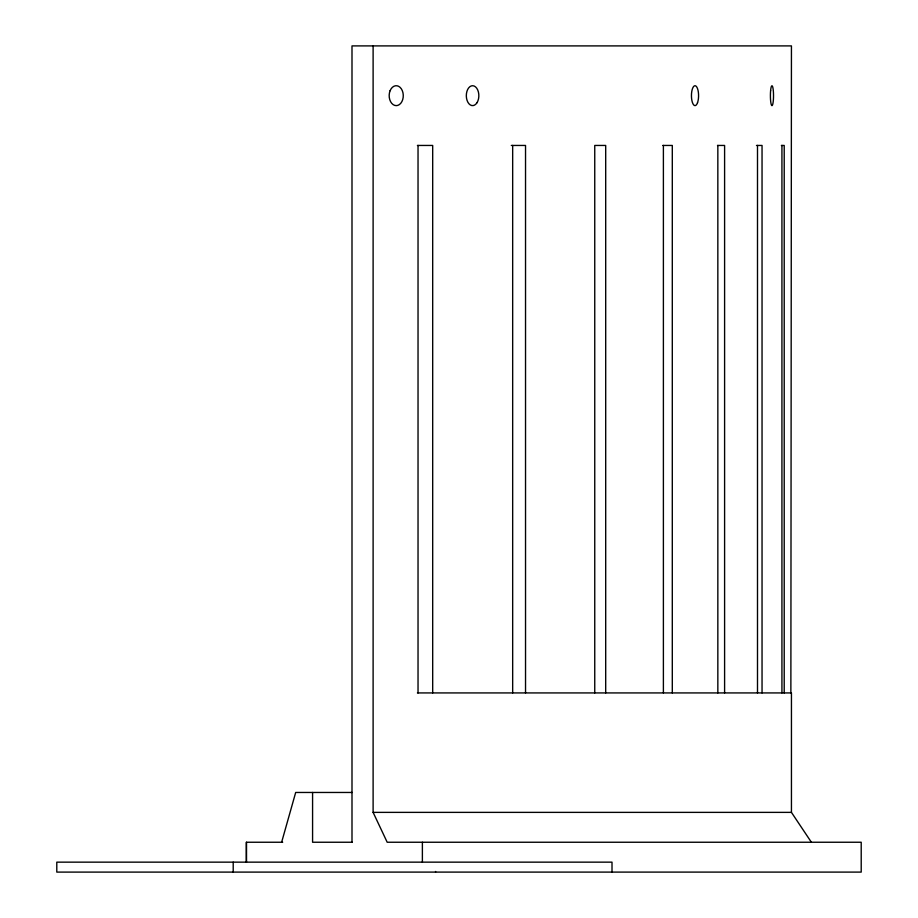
<?xml version="1.0" encoding="UTF-8"?>
<svg xmlns="http://www.w3.org/2000/svg" width="918" height="918" viewBox="0 0 918 918"><rect width="100%" height="100%" fill="white"/><g stroke="black" fill="none" stroke-linecap="round" stroke-linejoin="round"><path stroke-width="1.38" d="M246.414 842.242L246.414 862.151L246.414 842.242L282.687 842.242M281.631 842.242L295.688 792.463L352.179 792.463M417.415 145.446L432.688 145.446L432.688 692.929M511.303 145.446L525.532 145.446L525.532 692.929M662.739 145.446L672.297 145.446L672.297 692.929M717.497 145.446L724.6 145.446L724.6 692.929M756.478 145.446L762.043 145.446L762.043 692.929M781.379 145.446L784.213 145.446L784.213 692.929M417.415 692.929L791.442 692.929L791.442 812.373L811.374 842.242M373.11 45.9L373.11 812.373L791.442 812.373M352.179 842.242L312.579 842.242L312.579 792.463M373.11 812.373L387.189 842.242L861.21 842.242L861.21 872.1L56.79 872.1L56.79 862.151L612.008 862.151L612.008 872.1M790.868 692.929L791.442 45.9L351.996 45.9L351.996 842.242M781.929 145.446L781.929 692.929M757.499 145.446L757.499 692.929M717.842 145.446L717.842 692.929M663.393 145.446L663.393 692.929M605.696 692.929L605.696 145.446L594.749 145.446L594.749 692.929M512.669 145.446L512.669 692.929M435.58 871.48L435.58 872.1M422.383 842.242L422.383 862.151M418.034 145.446L418.034 692.929M233.206 862.151L233.206 872.1M770.615 90.687A9.949 1.561 90 0 0 771.958 105.627A9.949 1.561 90 0 0 773.312 90.698A9.949 1.561 90 0 0 770.615 90.687M697.531 102.713A9.949 3.569 -90 0 0 695.936 86.051A9.949 3.569 -90 0 0 691.564 98.249A9.949 3.569 -90 0 0 697.531 102.713M390.116 90.687A9.949 7.046 89.9 0 0 396.22 105.627A9.949 7.046 89.9 0 0 402.325 90.698A9.949 7.046 89.9 0 0 390.116 90.687M477.004 102.713A9.949 6.265 -90 0 0 474.193 86.051A9.949 6.265 -90 0 0 466.528 98.249A9.949 6.265 -90 0 0 477.004 102.713"/></g></svg>
